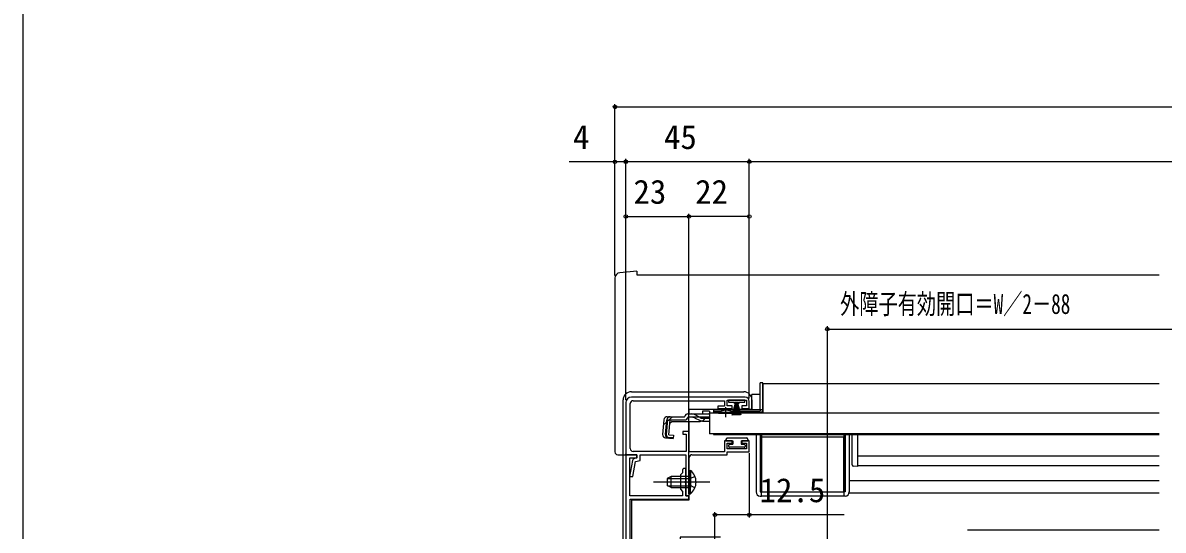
# Model space of a CAD drawing. Units: millimetres, scale not verified. Extents: x -525 to 525, y -783 to 779.
# Drawn here: x -525 to -109, y -441.2 to -255.9 of the extents above; entities that cross this region are included whole.
import ezdxf
from ezdxf.enums import TextEntityAlignment as Align

# ---------------------------------------------------------------- set-up
doc = ezdxf.new("R2010")
doc.units = ezdxf.units.MM
doc.header["$LTSCALE"] = 4
for name, color, linetype in [('0-2_YKK_11', 7, 'Continuous'), ('0-4_YKK_12', 2, 'Continuous'), ('0-5_YKK_13', 4, 'Continuous'), ('0-7_YKK_D', 6, 'Continuous'), ('0-8_YKK_ZWAK', 7, 'Continuous')]:
    doc.layers.add(name, color=color, linetype=linetype)
doc.styles.add('ＭＳ ゴシック', font='')
doc.styles.get('ＭＳ ゴシック').set_extended_font_data('MS Gothic')

msp = doc.modelspace()

# ---------------------------------------------------------------- linework, layer by layer
at = {"layer": '0-2_YKK_11'}
for p, q in [((-303.4, -411.45), (-303.4, -394.95)), ((-261.5, -392.65), (-303, -392.65)), ((-305, -413.65), (-305, -523.65))]:
    msp.add_line(p, q, dxfattribs=at)
for points in [[(-305, -394.65), (-305, -413.65), (-301, -413.65), (-301, -414.85), (-301.83, -415.016)], [(-302.4, -393.95), (-269, -393.95), (-269, -395.95), (-271.5, -395.95), (-271.5, -396.75), (-266.25, -396.75), (-266.25, -395.85), (-268, -395.85), (-268, -393.75), (-261, -393.75), (-261, -395.85), (-262.75, -395.85), (-262.75, -396.75), (-260, -396.75), (-260, -394.15)], [(-280.9, -413.65), (-268, -413.65), (-268, -412.65), (-260, -412.65), (-260, -408.55), (-262.75, -408.55), (-262.75, -409.45), (-261, -409.45), (-261, -411.55), (-268, -411.55), (-268, -409.45), (-266.25, -409.45), (-266.25, -408.55), (-269, -408.55), (-269, -412.55), (-282, -412.55), (-282, -405.15), (-284.2, -405.15), (-284.2, -406.15), (-283, -406.15), (-283, -412.45), (-302.4, -412.45)], [(-284.3, -419.25), (-284.3, -420.25), (-285.1, -421.05), (-285.1, -426.25), (-284.3, -427.05), (-284.3, -428.65), (-303.6, -428.65), (-303.6, -414.85), (-301, -414.85), (-301, -413.65), (-305, -413.65)], [(-302.619, -415.823), (-303.646, -421.65), (-302.428, -421.65), (-301.461, -416.166), (-299.8, -415.834), (-299.8, -413.65), (-283.1, -413.65), (-283.1, -428.65), (-281.9, -428.65), (-281.9, -424.109), (-282.02, -423.925), (-282.02, -423.375), (-281.9, -423.192), (-281.9, -414.65)], [(-270.45, -443.75), (-285.2, -443.75), (-285.2, -446.65), (-303.5, -446.65), (-303.5, -429.85), (-282, -429.85), (-282, -428.65), (-283.1, -428.65), (-283.1, -424.109), (-283.22, -423.925), (-283.22, -423.375), (-283.1, -423.192), (-283.1, -419.25)]]:
    msp.add_lwpolyline(points, dxfattribs=at)
for centre, radius, start, end in [((-303, -394.65), 2, 90.00001, 179.99999), ((-302.4, -394.95), 1, 90.00001, 179.99999), ((-261.5, -394.15), 1.5, 0.00001, 89.99999), ((-302.4, -411.45), 1, 180.00001, 269.99999), ((-301.634, -415.997), 1, 101.3099, 169.99997), ((-280.9, -414.65), 1, 90.00001, 179.99999), ((-283.7, -419.25), 0.6, 359.99999, 180.00001)]:
    msp.add_arc(centre, radius, start, end, dxfattribs=at)
at = {"layer": '0-4_YKK_12'}
for p, q in [((-254.999, -387.75), (-254.999, -398.25)), ((-110.501, -387.75), (-254.999, -387.75)), ((-255.999, -391.65), (-259, -391.65)), ((-259, -397.15), (-259, -391.65)), ((-259, -397.15), (-281.9, -397.15)), ((-281.9, -398.77), (-281.9, -397.15)), ((-272.999, -398.25), (-271.25, -398.25)), ((-272.999, -398.25), (-272.999, -398.45)), ((-265.75, -398.25), (-254.999, -398.25)), ((-281.9, -412.45), (-281.9, -401.47)), ((-272.999, -406.05), (-272.999, -406.25)), ((-272.999, -406.25), (-110.501, -406.25)), ((-110.501, -414.242), (-220.499, -414.242)), ((-110.501, -417.75), (-220.499, -417.75)), ((-110.501, -423.25), (-223.499, -423.25)), ((-110.501, -427.75), (-223.584, -427.75)), ((-303, -430.15), (-303, -446.65))]:
    msp.add_line(p, q, dxfattribs=at)
msp.add_lwpolyline([(-303, -430.15), (-281.9, -430.15), (-281.9, -414.65)], dxfattribs=at)
at = {"layer": '0-5_YKK_13'}
for p, q in [((-309.001, -349.183), (-309.001, -412.65)), ((-301.001, -346.65), (-307.176, -347.191)), ((-301.001, -346.65), (-301.001, -347.95)), ((-301.001, -347.95), (-110.501, -347.95)), ((-303, -390.65), (-262, -390.65)), ((-254.999, -387.45), (-255.999, -387.45)), ((-255.999, -397.294), (-255.999, -387.45)), ((-254.999, -397.25), (-254.999, -387.45)), ((-306, -444.65), (-306, -393.65)), ((-266.249, -399.25), (-264.911, -394.5)), ((-265.899, -399.25), (-264.849, -394.5)), ((-264.786, -394.5), (-265.549, -399.25)), ((-265.249, -399.25), (-264.724, -394.5)), ((-265.099, -394.5), (-264.099, -394.5)), ((-264.661, -394.5), (-264.999, -399.25)), ((-264.849, -394.5), (-264.349, -394.5)), ((-264.599, -394.5), (-264.599, -399.25)), ((-264.536, -394.5), (-264.199, -399.25)), ((-263.949, -399.25), (-264.474, -394.5)), ((-264.411, -394.5), (-263.649, -399.25)), ((-263.299, -399.25), (-264.349, -394.5)), ((-262.949, -399.25), (-264.286, -394.5)), ((-259, -393.65), (-259, -397.25)), ((-282.378, -398.77), (-280.931, -398.77)), ((-280.931, -398.77), (-274.499, -398.77)), ((-277.947, -400.122), (-279.972, -399.015)), ((-274.499, -397.77), (-274.499, -398.77)), ((-274.499, -398.45), (-274.499, -406.05)), ((-110.501, -398.45), (-274.499, -398.45)), ((-274.499, -398.77), (-274.499, -398.54)), ((-272.999, -397.75), (-270.372, -397.75)), ((-271.25, -398.45), (-271.25, -398.118)), ((-271.25, -398.118), (-265.75, -398.118)), ((-271.25, -398.45), (-265.75, -398.45)), ((-268.5, -399.97), (-268.5, -396.347)), ((-266.627, -397.75), (-255.999, -397.75)), ((-265.75, -398.45), (-265.75, -398.118)), ((-255, -397.294), (-255.999, -397.294)), ((-255.999, -397.294), (-255.999, -397.75)), ((-254.999, -397.25), (-255, -397.294)), ((-291.12, -400.866), (-291.59, -406.238)), ((-288.024, -399.77), (-291.285, -402.759)), ((-290.554, -406.329), (-290.076, -400.866)), ((-289.798, -400.856), (-290.277, -406.33)), ((-289.798, -400.856), (-290.086, -400.827)), ((-289.924, -399.77), (-283.567, -399.77)), ((-289.358, -406.433), (-288.88, -400.97)), ((-288.103, -401.47), (-288.996, -402.289)), ((-288.88, -400.97), (-283.567, -400.97)), ((-288.103, -401.47), (-277.899, -401.47)), ((-283.567, -399.77), (-283.537, -399.66)), ((-280.869, -399.97), (-282.384, -399.97)), ((-274.499, -399.97), (-280.869, -399.97)), ((-280.015, -400.162), (-277.904, -401.158)), ((-277.05, -401.35), (-274.499, -401.35)), ((-276.988, -400.367), (-274.499, -400.367)), ((-290.499, -407.538), (-287.769, -407.777)), ((-287.744, -407.488), (-289.462, -407.315)), ((-289.358, -406.433), (-287.665, -406.582)), ((-287.665, -406.582), (-287.769, -407.777)), ((-110.501, -406.05), (-274.499, -406.05)), ((-267.999, -407.551), (-260.999, -407.551)), ((-257.499, -406.25), (-257.499, -427.25)), ((-255.999, -406.25), (-255.999, -427.25)), ((-255.499, -406.25), (-255.499, -427.25)), ((-225.499, -406.25), (-225.499, -427.25)), ((-224.999, -406.25), (-224.999, -427.25)), ((-223.499, -406.25), (-223.499, -427.25)), ((-222.499, -408.859), (-222.499, -406.25)), ((-220.499, -406.25), (-220.499, -408.859)), ((-268.499, -408.051), (-268.499, -408.551)), ((-268.499, -408.551), (-265.999, -408.551)), ((-267.499, -410.651), (-267.499, -410.151)), ((-267.199, -409.851), (-265.999, -409.851)), ((-261.799, -410.951), (-267.199, -410.951)), ((-265.999, -408.551), (-265.999, -409.851)), ((-262.999, -408.551), (-260.499, -408.551)), ((-261.499, -410.151), (-261.499, -410.651)), ((-260.499, -408.051), (-260.499, -408.551)), ((-222.499, -414.231), (-222.499, -408.859)), ((-220.499, -408.859), (-220.499, -413.888)), ((-308.001, -413.65), (-305.001, -413.65)), ((-305.001, -413.65), (-305.001, -413.35)), ((-222.499, -414.544), (-222.499, -414.231)), ((-222.499, -417.371), (-222.499, -414.544)), ((-220.499, -413.888), (-220.499, -414.515)), ((-220.499, -414.515), (-220.499, -417.451)), ((-281.9, -419.402), (-281.9, -425.652)), ((-281.9, -419.402), (-281.391, -419.402)), ((-281.391, -419.402), (-281.391, -425.652)), ((-220.499, -417.95), (-222.025, -417.87)), ((-220.499, -417.451), (-220.499, -417.95)), ((-274.4, -423.652), (-294.9, -423.652)), ((-288.5, -421.652), (-289.9, -422.352)), ((-289.9, -422.352), (-289.9, -424.952)), ((-289.809, -422.306), (-281.9, -422.306)), ((-288.5, -425.652), (-288.5, -421.652)), ((-281.391, -427.902), (-281.391, -421.652)), ((-288.5, -425.652), (-289.9, -424.952)), ((-289.809, -424.998), (-281.9, -424.998)), ((-288.5, -425.652), (-281.9, -425.652)), ((-281.9, -427.902), (-281.391, -427.902)), ((-255.999, -427.25), (-255.499, -427.25)), ((-255.499, -428.75), (-255.499, -427.25)), ((-225.499, -427.25), (-225.499, -428.75)), ((-224.999, -427.25), (-225.499, -427.25)), ((-255.999, -428.75), (-255.499, -428.75)), ((-225.499, -428.75), (-255.499, -428.75)), ((-224.999, -428.75), (-225.499, -428.75)), ((-180.142, -441.15), (-110.501, -441.15))]:
    msp.add_line(p, q, dxfattribs=at)
for points in [[(-267.599, -393.75), (-267.599, -394.5), (-265.349, -394.5)], [(-263.849, -394.5), (-261.599, -394.5), (-261.599, -393.75), (-267.599, -393.75)], [(-265.099, -394.5), (-265.099, -395), (-265.349, -395), (-265.349, -394.5)], [(-263.849, -394.5), (-263.849, -395), (-264.099, -395), (-264.099, -394.5)], [(-274.499, -397.77), (-276.999, -397.77), (-276.999, -398.77)], [(-255.999, -397.25), (-268.499, -397.25), (-272.999, -397.25), (-272.999, -397.75)], [(-272.999, -397.75), (-272.999, -398.25), (-255.999, -398.25)], [(-262.999, -408.551), (-262.999, -409.851), (-261.799, -409.851)], [(-281.9, -427.902), (-281.9, -421.652), (-288.5, -421.652)], [(-279.804, -421.577), (-281.711, -422.507), (-282.319, -423.652)], [(-279.804, -425.727), (-281.711, -424.797), (-282.319, -423.652)]]:
    msp.add_lwpolyline(points, dxfattribs=at)
msp.add_lwpolyline([(-255.499, -427.25), (-225.499, -427.25), (-225.499, -407.25), (-255.499, -407.25)], close=True, dxfattribs=at)
for centre, radius, start, end in [((-307.001, -349.183), 2, 95, 180), ((-303, -393.65), 3, 90.07847, 179.92153), ((-303, -393.65), 3, 90, 90.07847), ((-262, -393.65), 3, 89.92153, 90), ((-262, -393.65), 3, 0, 90), ((-303, -393.65), 3, 179.92153, 180), ((-282.378, -399.97), 1.2, 90, 165), ((-280.931, -400.77), 2, 61.34821, 90), ((-268.5, -403.45), 6, 89.98542, 117.27961), ((-268.5, -403.45), 6, 62.72039, 90.01458), ((-255.999, -397.25), 1, 270, 357.48383), ((-289.924, -400.97), 1.2, 90, 175), ((-288.88, -400.97), 1.2, 90, 175), ((-283.567, -399.77), 1.2, 270, 350.40593), ((-280.869, -401.97), 2, 64.72727, 90), ((-276.988, -398.367), 2, 241.34821, 270), ((-277.05, -399.35), 2, 244.72727, 270), ((-277.899, -399.57), 1.9, 270, 291.09634), ((-277.899, -399.57), 1.9, 291.09634, 347.8468), ((-290.394, -406.343), 1.2, 175, 265), ((-289.358, -406.433), 1.2, 175, 265), ((-289.37, -406.409), 0.91, 175, 264.23615), ((-267.999, -408.051), 0.5, 90, 180), ((-260.999, -408.051), 0.5, 360, 90), ((-267.199, -410.151), 0.3, 90, 180), ((-267.199, -410.651), 0.3, 180, 270), ((-261.799, -410.151), 0.3, 360, 90), ((-261.799, -410.651), 0.3, 270, 360), ((-308.001, -412.65), 1, 180, 270), ((-284.931, -423.652), 5.531, 309.79413, 50.20587), ((-221.999, -417.371), 0.5, 180, 267), ((-255.999, -427.25), 1.5, 180, 270), ((-224.999, -427.25), 1.5, 270, 0), ((-180.142, -441.65), 0.5, 90, 125.08621)]:
    msp.add_arc(centre, radius, start, end, dxfattribs=at)
at = {"layer": '0-7_YKK_D'}
for p, q in [((-309.001, -348.183), (-309.001, -285.65)), ((-309.001, -286.65), (280.001, -286.65)), ((-309.001, -340.95), (-309.001, -305.661)), ((-305, -340.95), (-305, -305.65)), ((-305, -340.95), (-305, -305.661)), ((-260, -306.65), (-305, -306.65)), ((-260, -393.15), (-260, -305.65)), ((-260, -393.15), (-260, -305.65)), ((230.999, -306.65), (-260, -306.65)), ((-305, -393.65), (-305, -325.65)), ((-305, -326.65), (-282, -326.65)), ((-282, -427.95), (-282, -325.65)), ((-282, -340.95), (-282, -325.65)), ((-260, -326.65), (-282, -326.65)), ((-260, -393.15), (-260, -325.65)), ((-231.5, -475.877), (-231.5, -366.75)), ((-231.5, -367.75), (-97.511, -367.75)), ((-260, -413.15), (-260, -436.65)), ((-272.5, -525.15), (-272.5, -434.65)), ((-260, -435.65), (-272.5, -435.65)), ((-225.376, -435.65), (-260, -435.65))]:
    msp.add_line(p, q, dxfattribs=at)
msp.add_lwpolyline([(-305, -306.661), (-309.001, -306.661), (-325.67, -306.661)], dxfattribs=at)
for centre in [(-309.001, -286.65), (-309.001, -306.661), (-305, -306.65), (-305, -306.661), (-260, -306.65), (-260, -306.65), (-305, -326.65), (-282, -326.65), (-282, -326.65), (-260, -326.65), (-231.5, -367.75), (-272.5, -435.65), (-260, -435.65)]:
    msp.add_circle(centre, 0.637, dxfattribs=at)
at = {"layer": '0-8_YKK_ZWAK'}
msp.add_line((-525, 747.1), (-525, -782.9), dxfattribs=at)

# ---------------------------------------------------------------- texts
at = {"layer": '0-7_YKK_D', "style": 'ＭＳ ゴシック'}
for s, p in [('4', (-324.283, -304.661)), ('45', (-291.091, -304.65)), ('23', (-302.227, -324.65)), ('22', (-279.727, -324.65)), ('12.5', (-256.217, -433.65))]:
    msp.add_text(s, height=8.798, dxfattribs=at).set_placement(p, align=Align.BOTTOM_LEFT)
at = {"layer": '0-7_YKK_D', "style": 'ＭＳ ゴシック', "width": 0.7}
msp.add_text('外障子有効開口＝W／2－88', height=7.331, dxfattribs=at).set_placement((-226.849, -364.444), align=Align.BOTTOM_LEFT)

doc.saveas('drawing.dxf')
